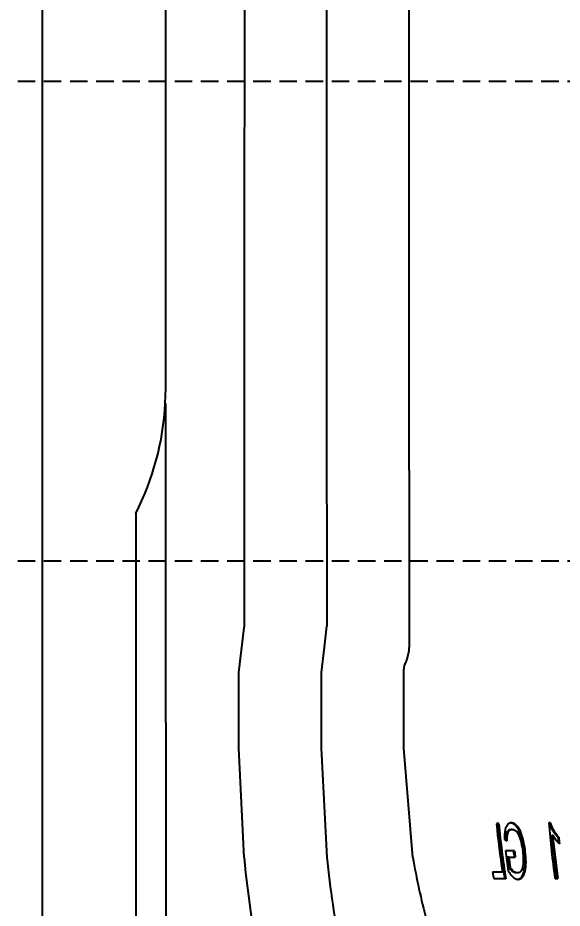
# Model space of a CAD drawing. Header units: millimetres. Extents: x 8 to 832, y 8 to 586.
# Drawn here: x 583.5 to 623.1, y 183.3 to 248 of the extents above; entities that cross this region are included whole.
import ezdxf

# ---------------------------------------------------------------- set-up
doc = ezdxf.new("R2010")
doc.units = ezdxf.units.MM
doc.linetypes.add('HIDDEN', pattern=[1.905, 1.27, -0.635])
doc.layers.add('DIMENSIONS', color=2, linetype='Continuous')
doc.layers.add('HIDDEN', color=3, linetype='HIDDEN')
doc.layers.add('OUTLINE', color=7, linetype='Continuous', lineweight=25)
doc.styles.add('SLDTEXTSTYLE0', font='TXT', dxfattribs={"width": 0.75})
doc.dimstyles.new('SLDDIMSTYLE0', dxfattribs={"dimtxt": 3.5, "dimasz": 2, "dimexe": 0, "dimexo": 0.0625, "dimgap": 0.875, "dimtad": 1, "dimrnd": 1e-09, "dimzin": 12, "dimdsep": 46, "dimtxsty": 'SLDTEXTSTYLE0', "dimsah": 1, "dimcen": 0.09, "dimadec": 0, "dimazin": 3, "dimtfac": 1, "dimtofl": 0, "dimtmove": 0, "dimatfit": 3, "dimfxl": 0, "dimfrac": 2, "dimtolj": 1, "dimtzin": 12, "dimarcsym": 0})

# ---------------------------------------------------------------- blocks, each defined once
blk = doc.blocks.new('_D_12')
at = {"layer": 'DIMENSIONS'}
for p, q in [((583.772, 164.297), (583.772, 92.08)), ((520.272, 119.521), (520.272, 92.08)), ((520.272, 94.08), (583.772, 94.08))]:
    blk.add_line(p, q, dxfattribs=at)
for points in [[(520.272, 94.08), (522.272, 93.58), (522.272, 94.58)], [(583.772, 94.08), (581.772, 94.58), (581.772, 93.58)]]:
    blk.add_solid(points, dxfattribs=at)
at = {"layer": 'DIMENSIONS', "insert": (547.498, 98.591), "char_height": 3.5, "attachment_point": 1, "style": 'SLDTEXTSTYLE0'}
blk.add_mtext('63,5', dxfattribs=at)
blk = doc.blocks.new('_D_13')
at = {"layer": 'DIMENSIONS'}
for p, q in [((583.772, 148.122), (583.772, 92.08)), ((647.272, 122.409), (647.272, 92.08)), ((647.272, 94.08), (583.772, 94.08))]:
    blk.add_line(p, q, dxfattribs=at)
for points in [[(583.772, 94.08), (585.772, 93.58), (585.772, 94.58)], [(647.272, 94.08), (645.272, 94.58), (645.272, 93.58)]]:
    blk.add_solid(points, dxfattribs=at)
at = {"layer": 'DIMENSIONS', "insert": (610.998, 98.591), "char_height": 3.5, "attachment_point": 1, "style": 'SLDTEXTSTYLE0'}
blk.add_mtext('63,5', dxfattribs=at)

msp = doc.modelspace()

# ---------------------------------------------------------------- linework, layer by layer
at = {"layer": 'HIDDEN'}
for p, q in [((457.772, 243.412), (709.247, 243.412)), ((457.772, 208.512), (709.247, 208.512))]:
    msp.add_line(p, q, dxfattribs=at)
at = {"layer": 'OUTLINE'}
for p, q in [((585.297, 161.956), (585.297, 408.812)), ((594.272, 221.043), (594.272, 339.724)), ((594.244, 219.977), (594.272, 221.043)), ((611.997, 212.906), (611.997, 202.228)), ((592.089, 211.956), (592.089, 161.956)), ((599.607, 200.406), (599.995, 203.65)), ((599.995, 203.65), (600.009, 203.77)), ((605.986, 203.77), (605.806, 202.249)), ((605.806, 202.249), (605.588, 200.406)), ((611.597, 194.906), (611.597, 200.406)), ((599.975, 186.956), (599.603, 194.906)), ((605.592, 194.906), (606.004, 186.956)), ((612.26, 186.956), (611.597, 194.906)), ((618.514, 189.406), (618.341, 189.406)), ((619.428, 189.458), (619.348, 189.458)), ((622.288, 189.458), (622.151, 189.458)), ((619.489, 188.99), (619.409, 188.99)), ((622.369, 188.574), (622.44, 188.574)), ((622.813, 188.419), (622.883, 188.419)), ((619.656, 187.432), (618.996, 187.432)), ((594.272, 186.956), (594.272, 161.956)), ((619.234, 186.964), (619.153, 186.964)), ((619.234, 186.964), (619.716, 186.964)), ((618.784, 185.873), (618.067, 185.873)), ((619.337, 186.23), (619.256, 186.23)), ((618.144, 185.406), (619.029, 185.406)), ((619.86, 185.821), (619.78, 185.821)), ((619.923, 185.354), (619.843, 185.354)), ((622.605, 185.406), (622.813, 185.406))]:
    msp.add_line(p, q, dxfattribs=at)
at = {"layer": 'OUTLINE', "flags": 128}
msp.add_lwpolyline([(611.997, 215.106), (611.997, 214.505), (611.997, 213.904), (611.997, 212.906)], dxfattribs=at)
at = {"layer": 'OUTLINE'}
for centre, radius, start, end in [((574.272, 221.043), 20, 332.97507, 356.94331), ((676.073, 194.851), 57.989, 185.38843, 188.90658), ((676.589, 194.846), 58.411, 185.34426, 189.30096), ((676.534, 194.844), 58.274, 185.35488, 189.321), ((688.26, 194.815), 66.325, 184.63345, 188.15622), ((688.968, 194.799), 66.889, 185.33938, 188.07267), ((688.904, 194.8), 66.755, 185.35094, 188.08981), ((690.677, 194.81), 68.164, 185.38006, 185.77492), ((690.082, 194.76), 67.498, 185.39077, 185.78954), ((677.194, 194.824), 58.666, 187.23922, 188.68407), ((678.816, 194.763), 59.692, 187.05518, 187.5076), ((678.896, 194.778), 59.694, 187.06955, 187.52197), ((683.565, 194.906), 83.968, 185.43283, 191.57542), ((683.565, 194.906), 77.968, 185.85232, 190.92183), ((659.597, 194.906), 48, 189.53354, 195.09479), ((677.858, 194.834), 59.23, 187.63533, 188.35209), ((677.733, 194.823), 59.024, 187.65118, 188.37047), ((673.508, 194.783), 56.152, 189.12964, 189.61313)]:
    msp.add_arc(centre, radius, start, end, dxfattribs=at)
for centre, ratio, start_param, end_param in [((-8671.095, 285.384), 0.267949, 4.71003, 4.713014), ((9877.089, 285.384), 0.267949, 1.570172, 1.573155), ((13187.71, 285.384), 0.36397, 1.572687, 1.573641), ((-8671.495, 285.384), 0.267949, 4.709774, 4.709933), ((9876.689, 285.384), 0.267949, 1.573252, 1.573411)]:
    msp.add_ellipse(centre, major_axis=(0, 34600.326), ratio=ratio, start_param=start_param, end_param=end_param, dxfattribs=at)
for points, knots in [([(611.997, 215.106), (611.998, 238.622), (611.998, 269.661), (611.998, 300.7), (611.998, 308.223)], [0, 0, 0, 0, 0.757648, 1, 1, 1, 1]), ([(611.767, 201.18), (611.864, 201.447), (611.987, 201.789), (611.995, 202.148), (611.997, 202.228)], [0, 0, 0, 0, 0.779839, 1, 1, 1, 1]), ([(611.597, 200.406), (611.597, 200.409), (611.598, 200.62), (611.643, 200.889), (611.746, 201.13), (611.767, 201.18)], [0, 0, 0, 0, 0.013095, 0.792913, 1, 1, 1, 1]), ([(619.428, 189.458), (619.356, 189.447), (619.214, 189.426), (619.053, 189.216), (618.938, 188.862), (618.922, 188.519), (618.925, 188.297), (618.926, 188.263)], [0, 0, 0, 0, 0.2016382, 0.3971133, 0.6077151, 0.9397502, 1, 1, 1, 1]), ([(620.366, 187.387), (620.337, 187.595), (620.263, 188.113), (620.075, 188.748), (619.818, 189.204), (619.604, 189.405), (619.44, 189.455), (619.359, 189.457), (619.348, 189.458)], [0, 0, 0, 0, 0.2329641, 0.580519, 0.7171859, 0.855122, 0.9799204, 1, 1, 1, 1]), ([(620.444, 187.387), (620.414, 187.595), (620.34, 188.114), (620.153, 188.749), (619.895, 189.205), (619.682, 189.406), (619.519, 189.455), (619.439, 189.457), (619.428, 189.458)], [0, 0, 0, 0, 0.233174, 0.581849, 0.718167, 0.85575, 0.98017, 1, 1, 1, 1]), ([(622.813, 188.419), (622.738, 188.502), (622.588, 188.67), (622.378, 189.017), (622.276, 189.296), (622.217, 189.458)], [0, 0, 0, 0, 0.295027, 0.590288, 1, 1, 1, 1]), ([(622.883, 188.419), (622.808, 188.502), (622.658, 188.67), (622.449, 189.017), (622.347, 189.296), (622.288, 189.458)], [0, 0, 0, 0, 0.294892, 0.590029, 1, 1, 1, 1]), ([(619.035, 188.159), (619.036, 188.262), (619.039, 188.468), (619.089, 188.733), (619.193, 188.902), (619.302, 188.981), (619.379, 188.988), (619.409, 188.99)], [0, 0, 0, 0, 0.2558684, 0.5147708, 0.6967132, 0.8785727, 1, 1, 1, 1]), ([(619.116, 188.159), (619.117, 188.262), (619.12, 188.469), (619.17, 188.734), (619.274, 188.903), (619.382, 188.981), (619.458, 188.988), (619.489, 188.99)], [0, 0, 0, 0, 0.256689, 0.516432, 0.698333, 0.880176, 1, 1, 1, 1]), ([(619.489, 188.99), (619.55, 188.981), (619.67, 188.963), (619.845, 188.795), (620.017, 188.479), (620.166, 188), (620.221, 187.609), (620.251, 187.404)], [0, 0, 0, 0, 0.141187, 0.275195, 0.425844, 0.698369, 1, 1, 1, 1]), ([(622.44, 188.574), (622.485, 188.497), (622.577, 188.339), (622.741, 188.128), (622.866, 188.01), (622.929, 187.951)], [0, 0, 0, 0, 0.325989, 0.659959, 1, 1, 1, 1]), ([(618.926, 188.263), (618.942, 188.254), (618.975, 188.236), (619.038, 188.201), (619.085, 188.176), (619.116, 188.159)], [0, 0, 0, 0, 0.25938, 0.518737, 1, 1, 1, 1]), ([(619.843, 185.354), (619.914, 185.365), (620.061, 185.388), (620.242, 185.603), (620.383, 186.006), (620.439, 186.625), (620.392, 187.124), (620.366, 187.387)], [0, 0, 0, 0, 0.1314907, 0.2699336, 0.437155, 0.7035177, 1, 1, 1, 1]), ([(620.251, 187.404), (620.27, 187.219), (620.308, 186.849), (620.29, 186.379), (620.194, 186.063), (620.074, 185.885), (619.953, 185.827), (619.879, 185.822), (619.86, 185.821)], [0, 0, 0, 0, 0.269057, 0.540269, 0.695724, 0.825618, 0.956185, 1, 1, 1, 1]), ([(619.923, 185.354), (619.995, 185.365), (620.141, 185.388), (620.321, 185.604), (620.461, 186.006), (620.517, 186.625), (620.469, 187.124), (620.444, 187.387)], [0, 0, 0, 0, 0.13163, 0.269365, 0.436493, 0.703418, 1, 1, 1, 1]), ([(619.2, 185.966), (619.255, 185.884), (619.404, 185.66), (619.655, 185.402), (619.849, 185.367), (619.923, 185.354)], [0, 0, 0, 0, 0.266136, 0.718628, 1, 1, 1, 1]), ([(619.78, 185.821), (619.723, 185.832), (619.584, 185.86), (619.4, 186.021), (619.295, 186.174), (619.256, 186.23)], [0, 0, 0, 0, 0.301975, 0.741767, 1, 1, 1, 1]), ([(619.86, 185.821), (619.803, 185.833), (619.664, 185.86), (619.481, 186.021), (619.376, 186.174), (619.337, 186.23)], [0, 0, 0, 0, 0.302668, 0.741975, 1, 1, 1, 1])]:
    msp.add_open_spline(points, degree=3, knots=knots, dxfattribs=at)

# ---------------------------------------------------------------- dimensions: what is measured, and where the dimension line sits
at = {"layer": 'DIMENSIONS'}
for p1, picture, middle in [((520.272, 291.276), '_D_12', (552.022, 96.856)), ((647.272, 291.276), '_D_13', (615.522, 96.856))]:
    dim = msp.add_linear_dim(base=(583.772, 96.856), p1=p1, p2=(583.772, 291.276), dimstyle='SLDDIMSTYLE0', dxfattribs=at)
    dim.commit()
    dim.dimension.update_dxf_attribs({"geometry": picture, "text_midpoint": middle, "dimtype": 160})

doc.saveas('drawing.dxf')
